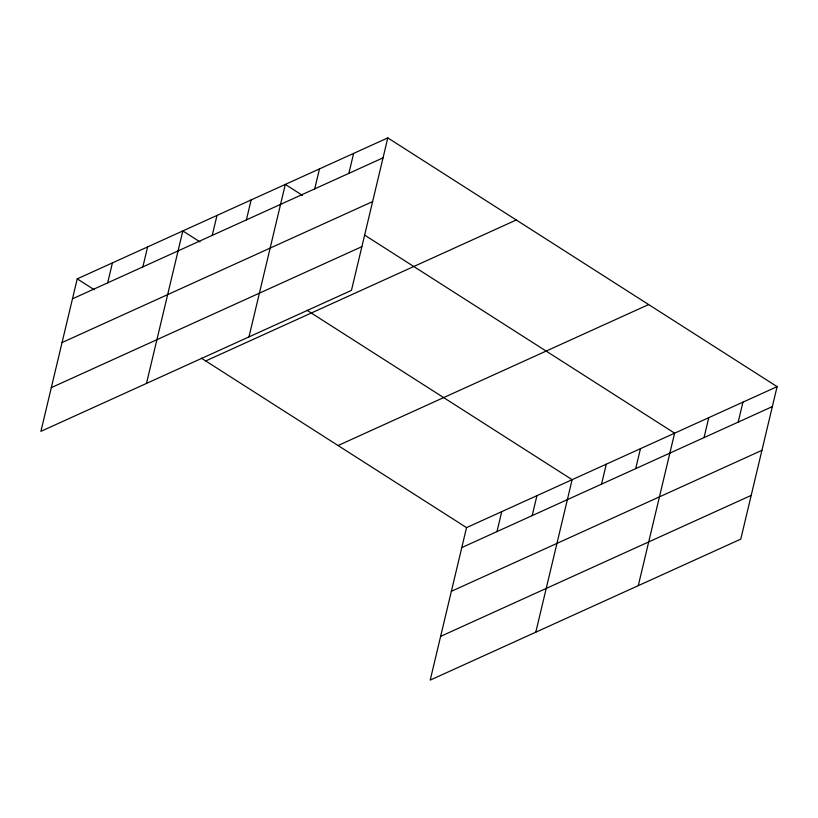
<?xml version="1.0" encoding="UTF-8"?>
<svg xmlns="http://www.w3.org/2000/svg" width="818" height="818" viewBox="0 0 818 818"><rect width="100%" height="100%" fill="white"/><g stroke="black" fill="none" stroke-linecap="round" stroke-linejoin="round"><path stroke-width="1.23" d="M387.793 137.894L77.229 278.866L40.9 431.352L351.464 290.38L387.793 137.894L777.1 386.648L740.771 539.134L430.207 680.106L466.536 527.62L777.1 386.648M107.669 282.844L112.424 262.885M142.864 266.873L147.618 246.913M146.494 383.417L182.823 230.932L199.95 241.883M212.23 235.39L216.985 215.431M246.392 219.878L251.146 199.919M248.979 336.904L285.308 184.418L302.435 195.359M314.715 188.866L319.47 168.907M348.877 173.365L353.632 153.406M496.976 531.598L501.731 511.639M532.17 515.626L536.925 495.667M535.8 632.171L572.13 479.685L307.006 310.288M601.537 484.144L606.291 464.184M635.698 468.632L640.453 448.673M638.285 585.657L674.615 433.172L364.531 235.042M704.022 437.62L708.777 417.661M738.184 422.119L742.938 402.159M72.475 298.826L383.039 157.854M62.056 342.558L372.619 201.586M51.319 387.62L361.883 246.647M205.696 360.953L516.26 219.991M338.059 445.524L648.633 304.562M461.781 547.569L772.345 406.607M451.362 591.312L761.926 450.34M440.626 636.363L751.19 495.401M77.229 278.866L94.356 289.807M201.412 358.212L466.536 527.62"/></g></svg>
